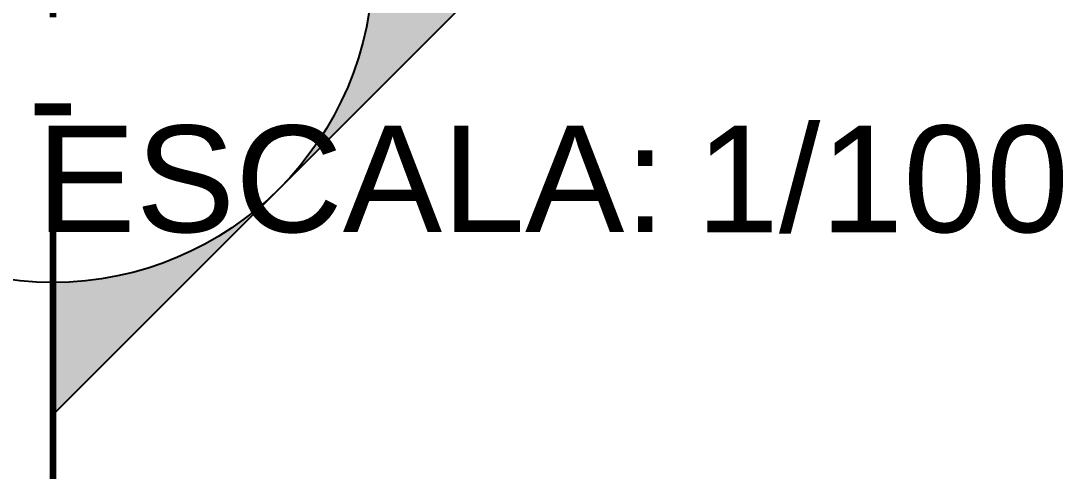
# Model space of a CAD drawing. Header units: metres. Extents: x 47628 to 47724, y 23300 to 23406.
# Drawn here: x 47669.53 to 47689.07, y 23341.73 to 23350.18 of the extents above; entities that cross this region are included whole.
import ezdxf
from ezdxf.enums import TextEntityAlignment as Align

# ---------------------------------------------------------------- set-up
doc = ezdxf.new("R2010")
doc.units = ezdxf.units.M
doc.header["$LTSCALE"] = 0.25
doc.linetypes.add('DIVIDEX2', pattern=[63.5, 25.4, -12.7, 0, -12.7, 0, -12.7])
for name, color, linetype in [('0 @ 1', 7, 'Continuous'), ('SIMB_01', 1, 'Continuous'), ('SIMB_PREENCHIMENTO', 253, 'Continuous'), ('SIMB_TXT', 1, 'Continuous')]:
    doc.layers.add(name, color=color, linetype=linetype)
doc.layers.add('SIMB_LCT', color=252, linetype='DIVIDEX2', lineweight=100)
doc.styles.add('SIMB', font='arial.ttf')

# ---------------------------------------------------------------- blocks, each defined once
blk = doc.blocks.new('*U20')
at = {"layer": 'SIMB_LCT'}
blk.add_line((6, 0), (69.061, 0), dxfattribs=at)
at = {"layer": 'SIMB_TXT', "style": 'SIMB'}
for tag, height, p in [('000', 3.5, (-2.25, 0)), ('999', 2, (2.525, 0))]:
    blk.add_attdef(tag, text='', height=height, rotation=90, dxfattribs=at).set_placement(p, align=Align.MIDDLE_CENTER)
blk = doc.blocks.new('*U133')
at = {"layer": '0 @ 1', "rotation": 270}
blk.add_blockref('*U20', (47670.129, 23369.148), dxfattribs=at)
blk = doc.blocks.new('*U21')
at = {"layer": 'SIMB_PREENCHIMENTO', "transparency": 33554587}
h = blk.add_hatch(color=256, dxfattribs=at)
h.dxf.hatch_style = 1
h.paths.add_polyline_path([(0, 8.483), (-4.152, 4.332, -0.401827), (4.152, 4.332)])
h = blk.add_hatch(color=256, dxfattribs=at)
h.dxf.hatch_style = 1
h.paths.add_polyline_path([(4.332, 4.152, -0.193399), (6, 0), (8.483, 0)])
at = {"layer": 'SIMB_01'}
for p, q in [((8.483, 0), (0, 8.483)), ((6, 0), (8.483, 0))]:
    blk.add_line(p, q, dxfattribs=at)
blk.add_circle((0, 0), 6, dxfattribs=at)
at = {"layer": 'SIMB_TXT', "style": 'SIMB'}
for tag, height, p in [('000', 3.5, (-2.25, 0)), ('999', 2, (2.525, 0))]:
    blk.add_attdef(tag, text='', height=height, rotation=90, dxfattribs=at).set_placement(p, align=Align.MIDDLE_CENTER)
blk = doc.blocks.new('*U134')
at = {"layer": '0 @ 1'}
ref = blk.add_blockref('*U21', (47670.129, 23351.272), dxfattribs=dict(at, rotation=270))
ref.add_attrib('999', '-', dxfattribs={"layer": 'SIMB_TXT', "height": 2, "style": 'SIMB'}).set_placement((47670.129, 23348.747), align=Align.MIDDLE_CENTER)
blk = doc.blocks.new('*U15')
at = {"layer": 'SIMB_TXT', "style": 'SIMB'}
blk.add_text('ESCALA:', height=2, dxfattribs=at).set_placement((8.936, -4.582))
blk.add_attdef('TITULO_DO_DESENHO', text='', height=4.5, dxfattribs=at).set_placement((10.022, 1), align=Align.BOTTOM_LEFT)
blk.add_attdef('NUM', text='', height=4.5, dxfattribs=at).set_placement((0, 0), align=Align.MIDDLE_CENTER)
blk.add_attdef('ESCALA', (21.304, -4.582), '', height=2, dxfattribs=at)
blk = doc.blocks.new('*U135')
at = {"layer": '0 @ 1'}
ref = blk.add_blockref('*U15', (47660.884, 23350.798), dxfattribs=at)
ref.add_attrib('ESCALA', '1/100', (47682.188, 23346.215), dxfattribs={"layer": 'SIMB_TXT', "height": 2, "style": 'SIMB'})

msp = doc.modelspace()

# ---------------------------------------------------------------- block references
for name in ['*U134', '*U133', '*U135']:
    msp.add_blockref(name, (0, 0))

doc.saveas('drawing.dxf')
